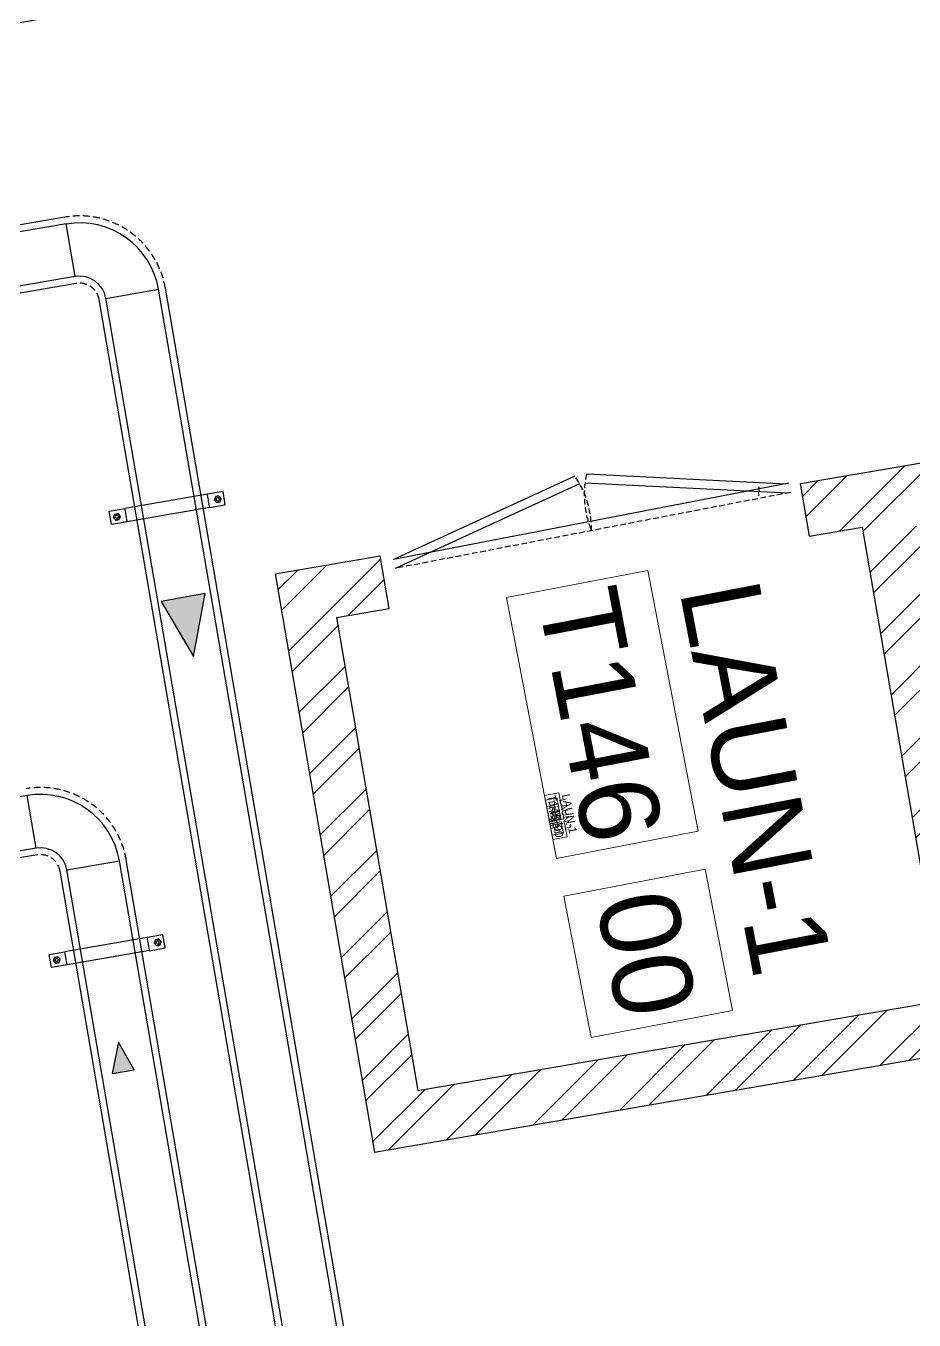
# Model space of a CAD drawing. Header units: millimetres. Extents: x -9226 to 166212, y -13 to 97274.
# Drawn here: x 15330 to 16996, y 23459 to 25885 of the extents above; entities that cross this region are included whole.
import ezdxf
from ezdxf.enums import TextEntityAlignment as Align

# ---------------------------------------------------------------- set-up
doc = ezdxf.new("R2010")
doc.units = ezdxf.units.MM
for name, pattern in [('01-AT-PLA Floor Plans$0$DASHED', [19.05, 12.7, -6.35]), ('23491-GN-XR-PLOT LIMIT$0$DASHED', [0.75, 0.5, -0.25]), ('23491-XR-AR-2ND FLOOR PLAN$0$23491-XR-AR-TYP FLOOR 3RD TO 18TH$0$23491-XR-AR-TYP-FLOOR$0$Zone-6_30May22$0$HIDDEN', [0.375, 0.25, -0.125]), ('HIDDEN', [9.525, 6.35, -3.175])]:
    doc.linetypes.add(name, pattern=pattern)
doc.layers.get('0').update_dxf_attribs({"color": 8})
for name, color, linetype in [('-EAD', 30, 'Continuous'), ('1.INS', 8, 'Continuous'), ('1.support 2', 7, 'Continuous'), ('23491-GN-XR-PLOT LIMIT$0$ARCADE', 8, 'Continuous'), ('23491-GN-XR-PLOT LIMIT$0$PODIUM', 8, 'Continuous'), ('23491-GN-XR-PLOT LIMIT$0$RETAIL', 8, 'Continuous'), ('23491-XR-AR-2ND FLOOR PLAN$0$23491-XR-AR-TYP FLOOR 3RD TO 18TH$0$23491-XR-AR-TYP-FLOOR$0$A-VM-FURNITURE', 8, 'Continuous'), ('EAD', 30, 'Continuous'), ('ETA-AC-SUPPORT', 25, 'Continuous'), ('FAD', 3, 'Continuous'), ('INCHULATION', 253, 'Continuous')]:
    doc.layers.add(name, color=color, linetype=linetype)
for name, color, linetype, lineweight in [('1.XREF', 8, 'Continuous', 9), ('23491-XR-AR-2ND FLOOR PLAN$0$23491-XR-AR-2ND FLOOR PLAN$0$23491-XR-AR-TYP-FLOOR$0$A-WALL-PATT', 8, 'Continuous', 5), ('23491-XR-AR-2ND FLOOR PLAN$0$23491-XR-AR-2ND FLOOR PLAN$0$23491-XR-AR-TYP-FLOOR$0$Zone-6_30May22$0$TYP$0$2B+G+19+R Typical Floor$0$A-DOOR', 8, 'Continuous', 25), ('23491-XR-AR-2ND FLOOR PLAN$0$23491-XR-AR-2ND FLOOR PLAN$0$A-WALL', 8, 'Continuous', 30), ('23491-XR-AR-2ND FLOOR PLAN$0$23491-XR-AR-TYP FLOOR 3RD TO 18TH$0$23491-XR-AR-TYP-FLOOR$0$Zone-6_30May22$0$WALL', 8, 'Continuous', 35), ('23491-XR-AR-2ND FLOOR PLAN$0$23491-XR-AR-TYP FLOOR 3RD TO 18TH$0$A-FLOR-IDEN', 8, 'Continuous', 9), ('23491-XR-AR-2ND FLOOR PLAN$0$23491-XR-AR-TYP FLOOR 3RD TO 18TH$0$A-FLOR-IDEN @ 10', 8, 'Continuous', 9), ('23491-XR-AR-2ND FLOOR PLAN$0$23491-XR-AR-TYP FLOOR 3RD TO 18TH$0$A-FLOR-IDEN @ 100', 8, 'Continuous', 9), ('23491-XR-AR-2ND FLOOR PLAN$0$23491-XR-AR-TYP FLOOR 3RD TO 18TH$0$A-FLOR-IDEN @ 5', 8, 'Continuous', 9), ('23491-XR-AR-2ND FLOOR PLAN$0$23491-XR-AR-TYP FLOOR 3RD TO 18TH$0$A-FLOR-IDEN @ 8', 8, 'Continuous', 9), ('23491-XR-AR-2ND FLOOR PLAN$0$A-WALL-CAVI', 8, 'Continuous', 15), ('A-ANNO-DIMS', 8, 'Continuous', 9)]:
    doc.layers.add(name, color=color, linetype=linetype, lineweight=lineweight)
doc.styles.add('23491-XR-AR-2ND FLOOR PLAN$0$23491-XR-AR-TYP FLOOR 3RD TO 18TH$0$SDC-TEXT_4_2', font='arial.ttf')

# ---------------------------------------------------------------- blocks, each defined once
blk = doc.blocks.new('23491-GN-XR-PLOT LIMIT')
at = {"layer": '23491-GN-XR-PLOT LIMIT$0$ARCADE', "color": 8}
blk.add_lwpolyline([(48271.7, 23525.6, 0.000496), (5000, 16088.4), (5000, 11014.2, -0.000526), (50902.2, 18902.5), (55000, 23715.1), (55000, 82243.6), (50763.6, 86480), (9264.6, 86480), (5000, 82215.4), (5000, 81480), (48692.6, 81480), (50500, 80172.6), (50500, 25555.4)], format="xyb", close=True, dxfattribs=at)
at = {"layer": '23491-GN-XR-PLOT LIMIT$0$PODIUM', "color": 8, "linetype": '23491-GN-XR-PLOT LIMIT$0$DASHED', "ltscale": 15, "flags": 128}
blk.add_lwpolyline([(5000, 82215.4), (5000, 11014.2, -0.000526), (50902.2, 18902.5), (55000, 23715.1), (55000, 82243.6), (50763.6, 86480), (9264.6, 86480)], format="xyb", close=True, dxfattribs=at)
blk.add_lwpolyline([(5000, 82215.4), (5000, 11014.2, -0.000526), (50902.2, 18902.5), (55000, 23715.1), (55000, 82243.6), (50763.6, 86480), (9264.6, 86480)], format="xyb", close=True, dxfattribs=at)
at = {"layer": '23491-GN-XR-PLOT LIMIT$0$RETAIL', "color": 8}
blk.add_lwpolyline([(48271.7, 23525.6), (50500, 25555.4), (50500, 80172.6), (48692.6, 81480), (5000, 81480), (5000, 71480), (40000, 71480), (40000, 32256.2, 0.000401), (5000, 26236.7), (5000, 16088.4, -0.000496)], format="xyb", close=True, dxfattribs=at)
blk = doc.blocks.new('*U510')
at = {"layer": '23491-XR-AR-2ND FLOOR PLAN$0$23491-XR-AR-2ND FLOOR PLAN$0$23491-XR-AR-TYP-FLOOR$0$Zone-6_30May22$0$TYP$0$2B+G+19+R Typical Floor$0$A-DOOR', "color": 8}
for p, q in [((0.865, 0), (0.035, 0)), ((0.85, -0.1), (0.05, -0.1))]:
    blk.add_line(p, q, dxfattribs=at)
blk.add_lwpolyline([(0.075, 0), (0.075, 0.829), (0.035, 0.829), (0.035, 0)], close=True, dxfattribs=at)
for points in [[(0.035, 0), (0, 0), (0, -0.1), (0.05, -0.1), (0.05, -0.04), (0.035, -0.04), (0.035, 0)], [(0.865, 0), (0.9, 0), (0.9, -0.1), (0.85, -0.1), (0.85, -0.04), (0.865, -0.04), (0.865, 0)]]:
    blk.add_lwpolyline(points, dxfattribs=at)
blk.add_arc((0.035, 0), 0.83, 360, 87.2377, dxfattribs=at)
blk = doc.blocks.new('23491-XR-AR-2ND FLOOR PLAN$0$23491-XR-AR-TYP FLOOR 3RD TO 18TH$0$23491-XR-AR-TYP-FLOOR$0$Zone-6_30May22$0$A$C4D1D3DB1')
at = {"layer": '23491-XR-AR-2ND FLOOR PLAN$0$23491-XR-AR-TYP FLOOR 3RD TO 18TH$0$23491-XR-AR-TYP-FLOOR$0$A-VM-FURNITURE', "color": 8, "linetype": '23491-XR-AR-2ND FLOOR PLAN$0$23491-XR-AR-TYP FLOOR 3RD TO 18TH$0$23491-XR-AR-TYP-FLOOR$0$Zone-6_30May22$0$HIDDEN', "ltscale": 0.05}
blk.add_line((0, -0.9), (0, 0), dxfattribs=at)
at = {"layer": '23491-XR-AR-2ND FLOOR PLAN$0$23491-XR-AR-TYP FLOOR 3RD TO 18TH$0$23491-XR-AR-TYP-FLOOR$0$A-VM-FURNITURE', "color": 8}
for p, q in [((0.1077, -0.4406), (0, 0)), ((0.1265, -0.4333), (0.0206, 0)), ((0.0206, -0.9), (0.0206, 0)), ((0.1077, -0.4529), (0, -0.8936)), ((0.1265, -0.4602), (0.0206, -0.8936)), ((0.0256, -0.8324), (0.006, -0.8282))]:
    blk.add_line(p, q, dxfattribs=at)
at = {"layer": '23491-XR-AR-2ND FLOOR PLAN$0$23491-XR-AR-TYP FLOOR 3RD TO 18TH$0$23491-XR-AR-TYP-FLOOR$0$A-VM-FURNITURE', "color": 8, "linetype": '23491-XR-AR-2ND FLOOR PLAN$0$23491-XR-AR-TYP FLOOR 3RD TO 18TH$0$23491-XR-AR-TYP-FLOOR$0$Zone-6_30May22$0$HIDDEN', "ltscale": 0.05}
for centre, start, end in [((0.0425, -0.2445), 258.1738, 293.9788), ((0.0425, -0.6491), 66.0212, 101.8262)]:
    blk.add_arc(centre, 0.2067, start, end, dxfattribs=at)
blk = doc.blocks.new('*U506')
at = {"color": 8, "linetype": 'ByBlock'}
for points in [[(1.3, 0), (-7, 0), (-7, 4.5), (1.3, 4.5)], [(2.5, 0), (7, 0), (7, 4.5), (2.5, 4.5)]]:
    blk.add_lwpolyline(points, close=True, dxfattribs=at)
at = {"color": 8, "linetype": 'ByBlock', "style": '23491-XR-AR-2ND FLOOR PLAN$0$23491-XR-AR-TYP FLOOR 3RD TO 18TH$0$SDC-TEXT_4_2'}
for tag, p in [('ROOM-NAME-2', (0, 9.95)), ('ROOM-NAME-1', (0, 6.6)), ('ROOM-NO.', (-2.85, 2.2)), ('ROOM-FINISH', (4.75, 2.2))]:
    blk.add_attdef(tag, text='', height=2.5, dxfattribs=at).set_placement(p, align=Align.MIDDLE_CENTER)
blk = doc.blocks.new('*U846')
at = {"layer": '23491-XR-AR-2ND FLOOR PLAN$0$23491-XR-AR-TYP FLOOR 3RD TO 18TH$0$A-FLOR-IDEN @ 10', "color": 8}
ref = blk.add_blockref('*U506', (16310.6, 24400.9, -3), dxfattribs=dict(at, xscale=6.000000000000002, yscale=6.000000000000002, zscale=6.000000000000002, rotation=280.8816584100225))
ref.add_attrib('ROOM-NO.', 'T146', dxfattribs={"layer": '0', "color": 0, "linetype": 'ByBlock', "height": 15, "rotation": 280.8817, "style": '23491-XR-AR-2ND FLOOR PLAN$0$23491-XR-AR-TYP FLOOR 3RD TO 18TH$0$SDC-TEXT_4_2'}).set_placement((16320.3, 24420.2, -3), align=Align.MIDDLE_CENTER)
ref.add_attrib('ROOM-FINISH', '00', dxfattribs={"layer": '0', "color": 0, "linetype": 'ByBlock', "height": 15, "rotation": 280.8817, "style": '23491-XR-AR-2ND FLOOR PLAN$0$23491-XR-AR-TYP FLOOR 3RD TO 18TH$0$SDC-TEXT_4_2'}).set_placement((16328.9, 24375.4, -3), align=Align.MIDDLE_CENTER)
ref.add_attrib('ROOM-NAME-1', 'LAUN-1', dxfattribs={"layer": '0', "color": 0, "linetype": 'ByBlock', "height": 15, "rotation": 280.8817, "style": '23491-XR-AR-2ND FLOOR PLAN$0$23491-XR-AR-TYP FLOOR 3RD TO 18TH$0$SDC-TEXT_4_2'}).set_placement((16349.4, 24408.4, -3), align=Align.MIDDLE_CENTER)
at = {"layer": '23491-XR-AR-2ND FLOOR PLAN$0$23491-XR-AR-TYP FLOOR 3RD TO 18TH$0$A-FLOR-IDEN @ 100', "color": 8}
ref = blk.add_blockref('*U506', (16310.6, 24400.9, -3), dxfattribs=dict(at, xscale=60.00000000000002, yscale=60.00000000000002, zscale=60.00000000000002, rotation=280.8816584100224))
ref.add_attrib('ROOM-NO.', 'T146', dxfattribs={"layer": '0', "color": 0, "linetype": 'ByBlock', "height": 150, "rotation": 280.8817, "style": '23491-XR-AR-2ND FLOOR PLAN$0$23491-XR-AR-TYP FLOOR 3RD TO 18TH$0$SDC-TEXT_4_2'}).set_placement((16407.9, 24593.7, -3), align=Align.MIDDLE_CENTER)
ref.add_attrib('ROOM-FINISH', '00', dxfattribs={"layer": '0', "color": 0, "linetype": 'ByBlock', "height": 150, "rotation": 280.8817, "style": '23491-XR-AR-2ND FLOOR PLAN$0$23491-XR-AR-TYP FLOOR 3RD TO 18TH$0$SDC-TEXT_4_2'}).set_placement((16494, 24145.9, -3), align=Align.MIDDLE_CENTER)
ref.add_attrib('ROOM-NAME-1', 'LAUN-1', dxfattribs={"layer": '0', "color": 0, "linetype": 'ByBlock', "height": 150, "rotation": 280.8817, "style": '23491-XR-AR-2ND FLOOR PLAN$0$23491-XR-AR-TYP FLOOR 3RD TO 18TH$0$SDC-TEXT_4_2'}).set_placement((16699.4, 24475.6, -3), align=Align.MIDDLE_CENTER)
at = {"layer": '23491-XR-AR-2ND FLOOR PLAN$0$23491-XR-AR-TYP FLOOR 3RD TO 18TH$0$A-FLOR-IDEN @ 5', "color": 8}
ref = blk.add_blockref('*U506', (16310.6, 24400.9, -3), dxfattribs=dict(at, xscale=3.000000000000001, yscale=3.000000000000001, zscale=3.000000000000001, rotation=280.8816584100225))
ref.add_attrib('ROOM-NO.', 'T146', dxfattribs={"layer": '0', "color": 0, "linetype": 'ByBlock', "height": 7.5, "rotation": 280.8817, "style": '23491-XR-AR-2ND FLOOR PLAN$0$23491-XR-AR-TYP FLOOR 3RD TO 18TH$0$SDC-TEXT_4_2'}).set_placement((16315.4, 24410.5, -3), align=Align.MIDDLE_CENTER)
ref.add_attrib('ROOM-FINISH', '00', dxfattribs={"layer": '0', "color": 0, "linetype": 'ByBlock', "height": 7.5, "rotation": 280.8817, "style": '23491-XR-AR-2ND FLOOR PLAN$0$23491-XR-AR-TYP FLOOR 3RD TO 18TH$0$SDC-TEXT_4_2'}).set_placement((16319.7, 24388.1, -3), align=Align.MIDDLE_CENTER)
ref.add_attrib('ROOM-NAME-1', 'LAUN-1', dxfattribs={"layer": '0', "color": 0, "linetype": 'ByBlock', "height": 7.5, "rotation": 280.8817, "style": '23491-XR-AR-2ND FLOOR PLAN$0$23491-XR-AR-TYP FLOOR 3RD TO 18TH$0$SDC-TEXT_4_2'}).set_placement((16330, 24404.6, -3), align=Align.MIDDLE_CENTER)
at = {"layer": '23491-XR-AR-2ND FLOOR PLAN$0$23491-XR-AR-TYP FLOOR 3RD TO 18TH$0$A-FLOR-IDEN @ 8', "color": 8}
ref = blk.add_blockref('*U506', (16310.6, 24400.9, -3), dxfattribs=dict(at, xscale=4.800000000000002, yscale=4.800000000000002, zscale=4.800000000000002, rotation=280.8816584100225))
ref.add_attrib('ROOM-NO.', 'T146', dxfattribs={"layer": '0', "color": 0, "linetype": 'ByBlock', "height": 12, "rotation": 280.8817, "style": '23491-XR-AR-2ND FLOOR PLAN$0$23491-XR-AR-TYP FLOOR 3RD TO 18TH$0$SDC-TEXT_4_2'}).set_placement((16318.3, 24416.3, -3), align=Align.MIDDLE_CENTER)
ref.add_attrib('ROOM-FINISH', '00', dxfattribs={"layer": '0', "color": 0, "linetype": 'ByBlock', "height": 12, "rotation": 280.8817, "style": '23491-XR-AR-2ND FLOOR PLAN$0$23491-XR-AR-TYP FLOOR 3RD TO 18TH$0$SDC-TEXT_4_2'}).set_placement((16325.2, 24380.5, -3), align=Align.MIDDLE_CENTER)
ref.add_attrib('ROOM-NAME-1', 'LAUN-1', dxfattribs={"layer": '0', "color": 0, "linetype": 'ByBlock', "height": 12, "rotation": 280.8817, "style": '23491-XR-AR-2ND FLOOR PLAN$0$23491-XR-AR-TYP FLOOR 3RD TO 18TH$0$SDC-TEXT_4_2'}).set_placement((16341.7, 24406.9, -3), align=Align.MIDDLE_CENTER)
blk = doc.blocks.new('23491-XR-AR-2ND FLOOR PLAN')
at = {"layer": '23491-XR-AR-2ND FLOOR PLAN$0$23491-XR-AR-2ND FLOOR PLAN$0$23491-XR-AR-TYP-FLOOR$0$A-WALL-PATT'}
h = blk.add_hatch(dxfattribs=at)
h.set_pattern_fill('ANSI32', color=8, scale=10)
h.paths.add_polyline_path([(17940.3, 26788.6), (17359.6, 26688.8), (17417.2, 26353.7), (17318.6, 26336.7), (17335.6, 26238.2), (17434.1, 26255.1), (17620.4, 25171), (16782.9, 25027.1), (16799.8, 24928.6), (16898.4, 24945.5), (17050.8, 24058.5), (16065.3, 23889.1), (15912.8, 24776.1), (16011.4, 24793.1), (15994.5, 24891.6), (15797.4, 24857.8), (15983.6, 23773.6), (17166.3, 23976.9), (17064.7, 24568.2), (19833.9, 25044), (19833.9, 25145.5), (18535.7, 24922.4), (18403.6, 25691.1), (18400.2, 25710.9), (17651.2, 25582.2), (17475.1, 26607.2), (17957.2, 26690)])
h.paths.add_polyline_path([(17786.7, 24793.7), (17668.1, 25483.6), (18318.6, 25595.4), (18437.2, 24905.5)], flags=16)
edge = h.paths.add_edge_path(flags=16)
edge.add_line((17047.8, 24666.8), (16997, 24962.4))
edge.add_line((16997, 24962.4), (17637.3, 25072.5))
edge.add_line((17637.3, 25072.5), (17688.1, 24776.8))
edge.add_line((17688.1, 24776.8), (17047.8, 24666.8))
at = {"layer": '23491-XR-AR-2ND FLOOR PLAN$0$23491-XR-AR-2ND FLOOR PLAN$0$A-WALL', "color": 8}
for p, q in [((16782.9, 25027.1), (17620.4, 25171)), ((16799.8, 24928.6), (16782.9, 25027.1)), ((16799.8, 24928.6), (16898.4, 24945.5)), ((16898.4, 24945.5), (17050.8, 24058.5)), ((15797.4, 24857.8), (15994.5, 24891.6)), ((16011.4, 24793.1), (15994.5, 24891.6)), ((15797.4, 24857.8), (15983.6, 23773.6)), ((15912.8, 24776.1), (16011.4, 24793.1)), ((15912.8, 24776.1), (16065.3, 23889.1)), ((16065.3, 23889.1), (17050.8, 24058.5)), ((15983.6, 23773.6), (17166.3, 23976.9))]:
    blk.add_line(p, q, dxfattribs=at)
at = {"layer": '23491-XR-AR-2ND FLOOR PLAN$0$23491-XR-AR-2ND FLOOR PLAN$0$23491-XR-AR-TYP-FLOOR$0$Zone-6_30May22$0$TYP$0$2B+G+19+R Typical Floor$0$A-DOOR', "color": 8, "xscale": -1000.000000000003, "yscale": 1000.000000000003, "zscale": 1000.000000000003, "rotation": 9.75021980422346}
blk.add_blockref('*U510', (15397, 26006.5), dxfattribs=at)
at = {"layer": '23491-XR-AR-2ND FLOOR PLAN$0$23491-XR-AR-TYP FLOOR 3RD TO 18TH$0$23491-XR-AR-TYP-FLOOR$0$Zone-6_30May22$0$WALL', "color": 8, "xscale": 839.3458823570452, "yscale": 839.3458823570452, "zscale": 839.3458823570452, "rotation": 100.8816584100224}
blk.add_blockref('23491-XR-AR-2ND FLOOR PLAN$0$23491-XR-AR-TYP FLOOR 3RD TO 18TH$0$23491-XR-AR-TYP-FLOOR$0$Zone-6_30May22$0$A$C4D1D3DB1', (16022.4, 24868.1, 0), dxfattribs=at)
at = {"layer": '23491-XR-AR-2ND FLOOR PLAN$0$23491-XR-AR-TYP FLOOR 3RD TO 18TH$0$A-FLOR-IDEN'}
blk.add_blockref('*U846', (0, 0), dxfattribs=at)
at = {"layer": '23491-XR-AR-2ND FLOOR PLAN$0$A-WALL-CAVI', "color": 8}
blk.add_blockref('23491-GN-XR-PLOT LIMIT', (0, 0), dxfattribs=at)
blk = doc.blocks.new('XREF')
at = {"layer": 'A-ANNO-DIMS', "color": 8}
blk.add_blockref('23491-XR-AR-2ND FLOOR PLAN', (0, 0), dxfattribs=at)
blk = doc.blocks.new('HVAC-VOL-SPD-S01-M-01-0400 R-01$0$HVAC-VOL-SPD-S01-M-01-0400 R-01$0$A$C2F9C6816')
blk.add_hatch(color=256).paths.add_polyline_path([(-198.8, -78.6), (-398.8, -153.6), (-198.8, -228.6)])
for p, q in [((-198.8, -78.6), (-398.8, -153.6)), ((-198.8, -228.6), (-198.8, -78.6)), ((-398.8, -153.6), (-198.8, -228.6))]:
    blk.add_line(p, q)
blk = doc.blocks.new('t')
at = {"layer": 'ETA-AC-SUPPORT', "color": 7, "linetype": 'HIDDEN', "ltscale": 0.3, "extrusion": (2.40653e-07, 5.25136e-08, 1)}
for p, q in [((4429.3, -9484.4, 0), (4379.3, -9484.4, 0)), ((4392.9, -9513, 0), (4404.3, -9506.4, 0)), ((4392.9, -9526.2, 0), (4392.9, -9513, 0)), ((4392.9, -9526.2, 0), (4404.3, -9532.9, 0)), ((4415.8, -9513, 0), (4404.3, -9506.4, 0)), ((4415.8, -9526.2, 0), (4404.3, -9532.9, 0)), ((4415.8, -9526.2, 0), (4415.8, -9513, 0))]:
    blk.add_line(p, q, dxfattribs=at)
at = {"layer": 'ETA-AC-SUPPORT', "color": 7, "linetype": 'Continuous', "ltscale": 0.3, "extrusion": (2.40653e-07, 5.25136e-08, 1), "elevation": 0}
blk.add_lwpolyline([(4429.3, -9484.4), (4429.3, -9543.9), (4379.3, -9543.9), (4379.3, -9484.4)], dxfattribs=at)
at = {"layer": 'ETA-AC-SUPPORT', "color": 7, "linetype": 'HIDDEN', "ltscale": 0.3, "extrusion": (2.40653e-07, 5.25136e-08, 1)}
for radius in [11.5, 6]:
    blk.add_circle((4404.3, -9519.6, 0), radius, dxfattribs=at)
blk = doc.blocks.new('*U554')
at = {"layer": 'ETA-AC-SUPPORT', "color": 7, "linetype": 'Continuous', "ltscale": 0.3, "extrusion": (2.40653e-07, 5.25136e-08, 1)}
for p, q in [((4404.3, -9357.5, 0), (4404.3, -9514.1, 0)), ((4429.3, -9357.5, 0), (4429.3, -9514.1, 0))]:
    blk.add_line(p, q, dxfattribs=at)
at = {"color": 7, "linetype": 'Continuous', "xscale": -0.5, "yscale": 0.5, "zscale": 0.5, "rotation": 180}
blk.add_blockref('t', (2214.7, -14099.7, 0), dxfattribs=at)
at = {"color": 7, "linetype": 'Continuous', "xscale": 0.5, "yscale": 0.5, "zscale": 0.5}
blk.add_blockref('t', (2214.7, -4771.9, 0), dxfattribs=at)

msp = doc.modelspace()

# ---------------------------------------------------------------- block references
at = {"layer": '1.XREF'}
msp.add_blockref('XREF', (0, 0), dxfattribs=at)

# ---------------------------------------------------------------- next in the draw order: linework, layer by layer
at = {"layer": '1.INS', "extrusion": (-0.000514324, -8.83852e-05, 1)}
for points, elevation in [([(15403.3, 25526.7), (13396.3, 25181.8)], -18.8), ([(15424.6, 25402.5), (13417.6, 25057.6)], -18.8), ([(16111.5, 22367.8), (15591.6, 25393.6)], -18.8), ([(15987.4, 22346.5), (15467.4, 25372.3)], -18.9), ([(15351.3, 24330.9), (13549.9, 24021.3)], -18), ([(15909.6, 22044.5), (15518.3, 24322)], -18), ([(15785.5, 22023.1), (15394.1, 24300.7)], -18.1)]:
    msp.add_lwpolyline(points, dxfattribs=dict(at, elevation=elevation))
at = {"layer": 'EAD', "extrusion": (-0.000514324, -8.83852e-05, 1)}
for points, elevation in [([(15405.5, 25513.9), (13398.5, 25169)], -18.8), ([(15422.4, 25415.3), (13415.4, 25070.4)], -18.8), ([(16098.7, 22365.6), (15578.7, 25391.4)], -18.8), ([(16000.2, 22348.7), (15480.2, 25374.5)], -18.9)]:
    msp.add_lwpolyline(points, dxfattribs=dict(at, elevation=elevation))
at = {"layer": 'EAD', "extrusion": (1.2219e-05, 9.21885e-05, 1), "elevation": -6.1}
for points in [[(15422.4, 25415.3), (15405.5, 25513.9)], [(15480.2, 25374.5), (15578.7, 25391.4)]]:
    msp.add_lwpolyline(points, dxfattribs=at)
at = {"layer": 'EAD', "extrusion": (1.2219e-05, 9.21885e-05, 1)}
for radius in [150, 50]:
    msp.add_arc((15430.9, 25366, -6.1), radius, 9.7509, 99.7509, dxfattribs=at)
at = {"layer": 'FAD', "extrusion": (-0.000514324, -8.83852e-05, 1)}
for points, elevation in [([(15332.2, 24442.2), (13531.9, 24132.8)], -18), ([(15349.1, 24343.7), (13547.7, 24034.1)], -18), ([(15896.8, 22042.3), (15505.4, 24319.8)], -18), ([(15798.3, 22025.3), (15406.9, 24302.9)], -18.1)]:
    msp.add_lwpolyline(points, dxfattribs=dict(at, elevation=elevation))
at = {"layer": 'FAD', "extrusion": (1.2219e-05, 9.21885e-05, 1), "elevation": -5.5}
for points in [[(15349.1, 24343.7), (15332.2, 24442.2)], [(15406.9, 24302.9), (15505.4, 24319.8)]]:
    msp.add_lwpolyline(points, dxfattribs=at)
at = {"layer": 'FAD', "extrusion": (1.2219e-05, 9.21885e-05, 1)}
for radius in [150, 50]:
    msp.add_arc((15357.6, 24294.4, -5.5), radius, 9.7509, 99.7509, dxfattribs=at)
at = {"layer": 'INCHULATION', "linetype": '01-AT-PLA Floor Plans$0$DASHED', "extrusion": (1.2219e-05, 9.21885e-05, 1)}
for centre, radius in [((15430.9, 25366, -6.1), 163), ((15430.9, 25366, -6.1), 37), ((15357.6, 24294.4, -5.5), 163), ((15357.6, 24294.4, -5.5), 37)]:
    msp.add_arc(centre, radius, 9.7509, 99.7509, dxfattribs=at)

# ---------------------------------------------------------------- next in the draw order: block references
at = {"layer": '-EAD', "extrusion": (4.45787e-07, -3.51945e-05, 1), "xscale": 0.5613210269334031, "yscale": 0.5613210269334031, "zscale": 0.5613210269334031, "rotation": 99.91482094959629}
msp.add_blockref('HVAC-VOL-SPD-S01-M-01-0400 R-01$0$HVAC-VOL-SPD-S01-M-01-0400 R-01$0$A$C2F9C6816', (15500.1, 26550.2, 46640457.3), dxfattribs=at)
at = {"layer": '1.support 2', "linetype": 'ByBlock', "extrusion": (3.46104e-05, 6.40101e-06, 1), "xscale": 1.001591528757322, "yscale": 1.001591528757322, "zscale": 1.001591528757322}
for p, rotation in [((24152.7, 30952.8, 0.7), 279.8236558494158), ((24040, 30121.9, 0.7), 279.823655849416)]:
    msp.add_blockref('*U554', p, dxfattribs=dict(at, rotation=rotation))
at = {"layer": 'FAD', "color": 3, "extrusion": (3.49266e-05, -4.3573e-06, 1), "xscale": 0.280660513466702, "yscale": 0.280660513466702, "zscale": 0.280660513466702, "rotation": 278.6878012442215}
msp.add_blockref('HVAC-VOL-SPD-S01-M-01-0400 R-01$0$HVAC-VOL-SPD-S01-M-01-0400 R-01$0$A$C2F9C6816', (15563.5, 23876, 0.4), dxfattribs=at)

doc.saveas('drawing.dxf')
